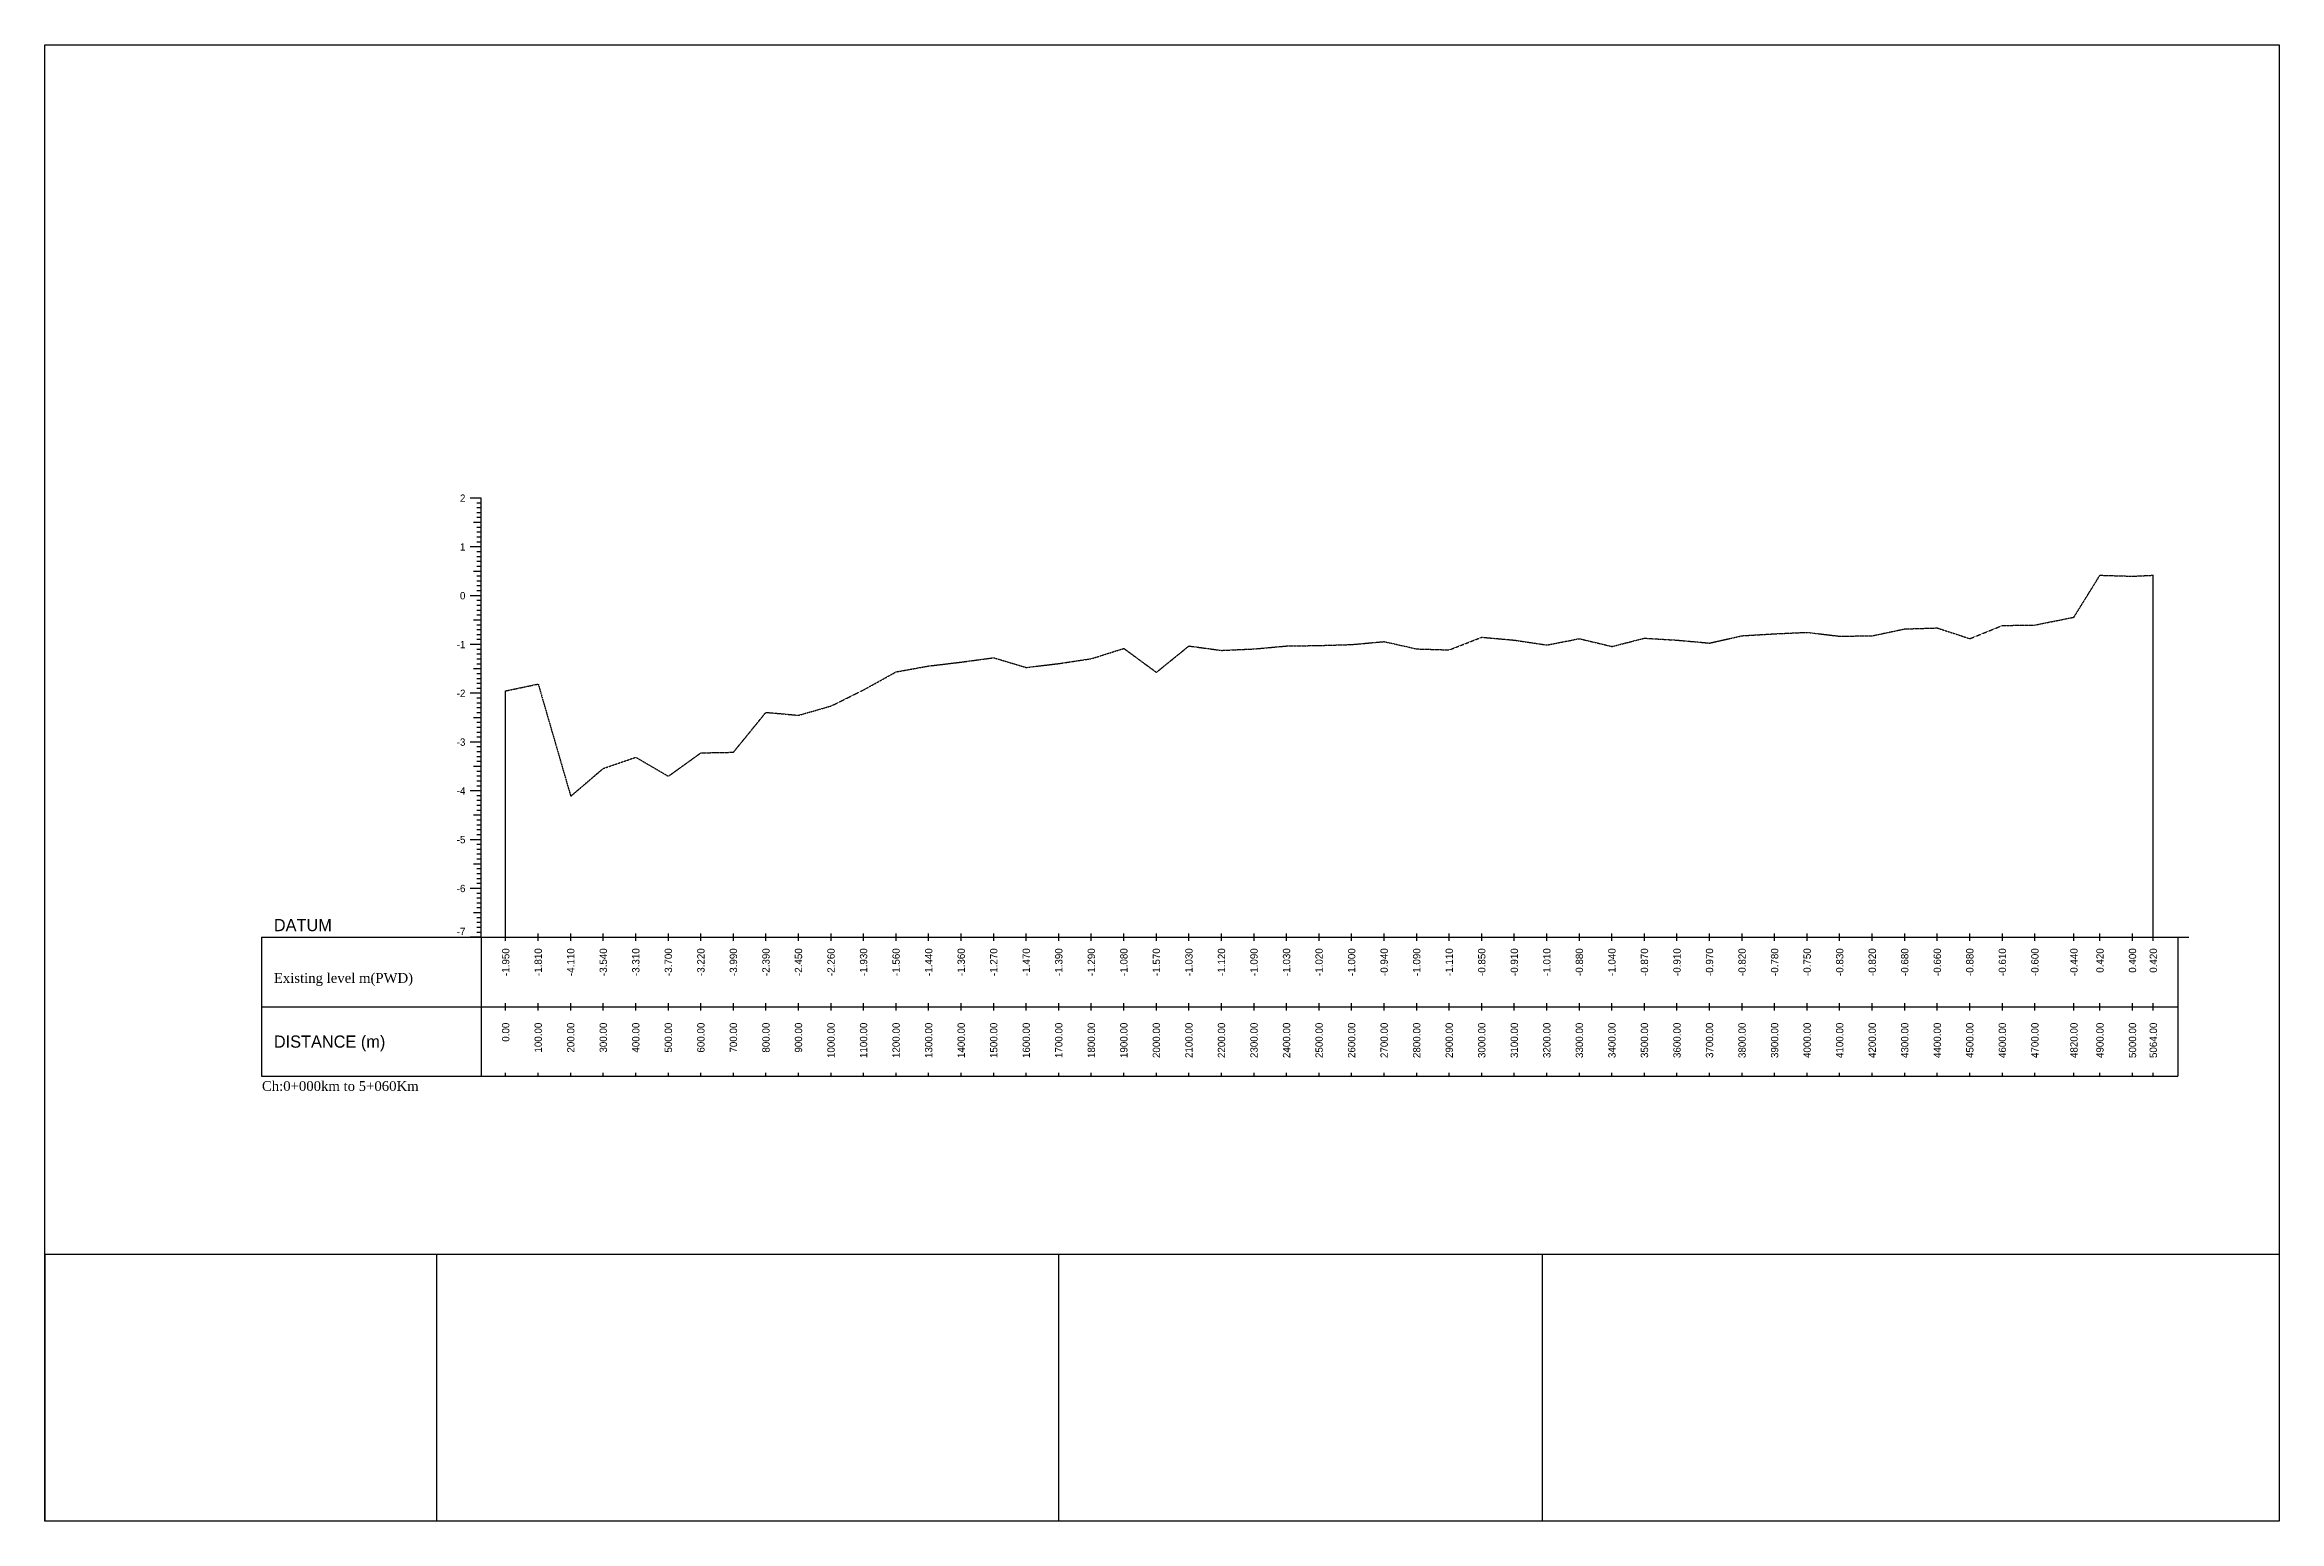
# Model space of a CAD drawing. Header units: inches. Extents: x -6195 to 673, y -1074 to 9484.
# Drawn here: x -6195 to 673, y 4944 to 9484 of the extents above; entities that cross this region are included whole.
import ezdxf
from ezdxf.enums import TextEntityAlignment as Align

# ---------------------------------------------------------------- set-up
doc = ezdxf.new("R2010")
doc.units = ezdxf.units.IN
doc.header["$MEASUREMENT"] = 0
doc.linetypes.add('HIDDEN', pattern=[0.375, 0.25, -0.125])
doc.layers.add('CS_Drawing', color=7, linetype='Continuous')
doc.layers.add('GL', color=3, linetype='HIDDEN')
doc.styles.add('romans', font='romans.shx')

msp = doc.modelspace()

# ---------------------------------------------------------------- linework, layer by layer
msp.add_lwpolyline([(-6195.1, 9484.1), (672.9, 9484.1), (672.9, 4944.5), (-6195.1, 4944.5)], close=True)
for points in [[(-6195.1, 5766.2), (672.9, 5766.2)], [(-6195.1, 5766.2), (-6195.1, 4944.5)], [(-4991.3, 5766.2), (-4991.3, 4944.5)], [(-3079.6, 5766.2), (-3079.6, 4944.5)], [(-1592.7, 5766.2), (-1592.7, 4944.5)]]:
    msp.add_lwpolyline(points)
at = {"layer": 'CS_Drawing'}
for p, q in [((-4853.3, 8090), (-4887, 8090)), ((-4853.3, 8090), (-4876.9, 8090)), ((-4853.3, 8090), (-4866.8, 8090)), ((-4853.3, 8075), (-4866.8, 8075)), ((-4853.3, 8060), (-4866.8, 8060)), ((-4853.3, 8045), (-4866.8, 8045)), ((-4853.3, 6740), (-4853.3, 8090)), ((-4853.3, 8015), (-4876.9, 8015)), ((-4853.3, 8030), (-4866.8, 8030)), ((-4853.3, 8015), (-4866.8, 8015)), ((-4853.3, 8000), (-4866.8, 8000)), ((-4853.3, 7985), (-4866.8, 7985)), ((-4853.3, 7970), (-4866.8, 7970)), ((-4853.3, 7940), (-4887, 7940)), ((-4853.3, 7940), (-4876.9, 7940)), ((-4853.3, 7955), (-4866.8, 7955)), ((-4853.3, 7940), (-4866.8, 7940)), ((-4853.3, 7925), (-4866.8, 7925)), ((-4853.3, 7910), (-4866.8, 7910)), ((-4853.3, 7865), (-4876.9, 7865)), ((-4853.3, 7895), (-4866.8, 7895)), ((-4853.3, 7880), (-4866.8, 7880)), ((-4853.3, 7865), (-4866.8, 7865)), ((-4853.3, 7850), (-4866.8, 7850)), ((-4853.3, 7835), (-4866.8, 7835)), ((285.7, 6740), (285.7, 7853)), ((-4853.3, 7790), (-4887, 7790)), ((-4853.3, 7790), (-4876.9, 7790)), ((-4853.3, 7820), (-4866.8, 7820)), ((-4853.3, 7805), (-4866.8, 7805)), ((-4853.3, 7790), (-4866.8, 7790)), ((-4853.3, 7775), (-4866.8, 7775)), ((-4853.3, 7715), (-4876.9, 7715)), ((-4853.3, 7760), (-4866.8, 7760)), ((-4853.3, 7745), (-4866.8, 7745)), ((-4853.3, 7730), (-4866.8, 7730)), ((-4853.3, 7715), (-4866.8, 7715)), ((-4853.3, 7700), (-4866.8, 7700)), ((-4853.3, 7640), (-4887, 7640)), ((-4853.3, 7640), (-4876.9, 7640)), ((-4853.3, 7685), (-4866.8, 7685)), ((-4853.3, 7670), (-4866.8, 7670)), ((-4853.3, 7655), (-4866.8, 7655)), ((-4853.3, 7640), (-4866.8, 7640)), ((-4853.3, 7625), (-4866.8, 7625)), ((-4853.3, 7565), (-4876.9, 7565)), ((-4853.3, 7610), (-4866.8, 7610)), ((-4853.3, 7595), (-4866.8, 7595)), ((-4853.3, 7580), (-4866.8, 7580)), ((-4853.3, 7565), (-4866.8, 7565)), ((-4853.3, 7490), (-4887, 7490)), ((-4853.3, 7490), (-4876.9, 7490)), ((-4853.3, 7550), (-4866.8, 7550)), ((-4853.3, 7535), (-4866.8, 7535)), ((-4853.3, 7520), (-4866.8, 7520)), ((-4853.3, 7505), (-4866.8, 7505)), ((-4853.3, 7490), (-4866.8, 7490)), ((-4778.3, 6740), (-4778.3, 7497.5)), ((-4853.3, 7475), (-4866.8, 7475)), ((-4853.3, 7460), (-4866.8, 7460)), ((-4853.3, 7445), (-4866.8, 7445)), ((-4853.3, 7430), (-4866.8, 7430)), ((-4853.3, 7415), (-4876.9, 7415)), ((-4853.3, 7415), (-4866.8, 7415)), ((-4853.3, 7400), (-4866.8, 7400)), ((-4853.3, 7385), (-4866.8, 7385)), ((-4853.3, 7370), (-4866.8, 7370)), ((-4853.3, 7355), (-4866.8, 7355)), ((-4853.3, 7340), (-4887, 7340)), ((-4853.3, 7340), (-4876.9, 7340)), ((-4853.3, 7340), (-4866.8, 7340)), ((-4853.3, 7325), (-4866.8, 7325)), ((-4853.3, 7310), (-4866.8, 7310)), ((-4853.3, 7295), (-4866.8, 7295)), ((-4853.3, 7265), (-4876.9, 7265)), ((-4853.3, 7280), (-4866.8, 7280)), ((-4853.3, 7265), (-4866.8, 7265)), ((-4853.3, 7250), (-4866.8, 7250)), ((-4853.3, 7235), (-4866.8, 7235)), ((-4853.3, 7220), (-4866.8, 7220)), ((-4853.3, 7190), (-4887, 7190)), ((-4853.3, 7190), (-4876.9, 7190)), ((-4853.3, 7205), (-4866.8, 7205)), ((-4853.3, 7190), (-4866.8, 7190)), ((-4853.3, 7175), (-4866.8, 7175)), ((-4853.3, 7160), (-4866.8, 7160)), ((-4853.3, 7145), (-4866.8, 7145)), ((-4853.3, 7115), (-4876.9, 7115)), ((-4853.3, 7130), (-4866.8, 7130)), ((-4853.3, 7115), (-4866.8, 7115)), ((-4853.3, 7100), (-4866.8, 7100)), ((-4853.3, 7085), (-4866.8, 7085)), ((-4853.3, 7040), (-4887, 7040)), ((-4853.3, 7040), (-4876.9, 7040)), ((-4853.3, 7070), (-4866.8, 7070)), ((-4853.3, 7055), (-4866.8, 7055)), ((-4853.3, 7040), (-4866.8, 7040)), ((-4853.3, 7025), (-4866.8, 7025)), ((-4853.3, 7010), (-4866.8, 7010)), ((-4853.3, 6965), (-4876.9, 6965)), ((-4853.3, 6995), (-4866.8, 6995)), ((-4853.3, 6980), (-4866.8, 6980)), ((-4853.3, 6965), (-4866.8, 6965)), ((-4853.3, 6950), (-4866.8, 6950)), ((-4853.3, 6890), (-4887, 6890)), ((-4853.3, 6890), (-4876.9, 6890)), ((-4853.3, 6935), (-4866.8, 6935)), ((-4853.3, 6920), (-4866.8, 6920)), ((-4853.3, 6905), (-4866.8, 6905)), ((-4853.3, 6890), (-4866.8, 6890)), ((-4853.3, 6875), (-4866.8, 6875)), ((-4853.3, 6815), (-4876.9, 6815)), ((-4853.3, 6860), (-4866.8, 6860)), ((-4853.3, 6845), (-4866.8, 6845)), ((-4853.3, 6830), (-4866.8, 6830)), ((-4853.3, 6815), (-4866.8, 6815)), ((-4853.3, 6800), (-4866.8, 6800)), ((-5528.3, 6740), (-4853.3, 6740)), ((-5528.3, 6740), (-5528.3, 6312.5)), ((-4853.3, 6740), (-4887, 6740)), ((-4853.3, 6740), (-4876.9, 6740)), ((-4853.3, 6785), (-4866.8, 6785)), ((-4853.3, 6770), (-4866.8, 6770)), ((-4853.3, 6755), (-4866.8, 6755)), ((-4853.3, 6740), (-4866.8, 6740)), ((-4853.3, 6740), (360.7, 6740)), ((-4853.3, 6740), (-4853.3, 6312.5)), ((-4778.3, 6728.7), (-4778.3, 6751.2)), ((-4678.3, 6728.7), (-4678.3, 6751.2)), ((-4578.3, 6728.7), (-4578.3, 6751.2)), ((-4478.3, 6728.7), (-4478.3, 6751.2)), ((-4378.3, 6728.7), (-4378.3, 6751.2)), ((-4278.3, 6728.7), (-4278.3, 6751.2)), ((-4178.3, 6728.7), (-4178.3, 6751.2)), ((-4078.3, 6728.7), (-4078.3, 6751.2)), ((-3978.3, 6728.7), (-3978.3, 6751.2)), ((-3878.3, 6728.7), (-3878.3, 6751.2)), ((-3778.3, 6728.7), (-3778.3, 6751.2)), ((-3678.3, 6728.7), (-3678.3, 6751.2)), ((-3578.3, 6728.7), (-3578.3, 6751.2)), ((-3478.3, 6728.7), (-3478.3, 6751.2)), ((-3378.3, 6728.7), (-3378.3, 6751.2)), ((-3278.3, 6728.7), (-3278.3, 6751.2)), ((-3178.3, 6728.7), (-3178.3, 6751.2)), ((-3078.3, 6728.7), (-3078.3, 6751.2)), ((-2978.3, 6728.7), (-2978.3, 6751.2)), ((-2878.3, 6728.7), (-2878.3, 6751.2)), ((-2778.3, 6728.7), (-2778.3, 6751.2)), ((-2678.3, 6728.7), (-2678.3, 6751.2)), ((-2578.3, 6728.7), (-2578.3, 6751.2)), ((-2478.3, 6728.7), (-2478.3, 6751.2)), ((-2378.3, 6728.7), (-2378.3, 6751.2)), ((-2278.3, 6728.7), (-2278.3, 6751.2)), ((-2178.3, 6728.7), (-2178.3, 6751.2)), ((-2078.3, 6728.7), (-2078.3, 6751.2)), ((-1978.3, 6728.7), (-1978.3, 6751.2)), ((-1878.3, 6728.7), (-1878.3, 6751.2)), ((-1778.3, 6728.7), (-1778.3, 6751.2)), ((-1678.3, 6728.7), (-1678.3, 6751.2)), ((-1578.3, 6728.7), (-1578.3, 6751.2)), ((-1478.3, 6728.7), (-1478.3, 6751.2)), ((-1378.3, 6728.7), (-1378.3, 6751.2)), ((-1278.3, 6728.7), (-1278.3, 6751.2)), ((-1178.3, 6728.7), (-1178.3, 6751.2)), ((-1078.3, 6728.7), (-1078.3, 6751.2)), ((-978.3, 6728.7), (-978.3, 6751.2)), ((-878.3, 6728.7), (-878.3, 6751.2)), ((-778.3, 6728.7), (-778.3, 6751.2)), ((-678.3, 6728.7), (-678.3, 6751.2)), ((-578.3, 6728.7), (-578.3, 6751.2)), ((-478.3, 6728.7), (-478.3, 6751.2)), ((-378.3, 6728.7), (-378.3, 6751.2)), ((-278.3, 6728.7), (-278.3, 6751.2)), ((-178.3, 6728.7), (-178.3, 6751.2)), ((-78.3, 6728.7), (-78.3, 6751.2)), ((41.7, 6728.7), (41.7, 6751.2)), ((121.7, 6728.7), (121.7, 6751.2)), ((221.7, 6728.7), (221.7, 6751.2)), ((285.7, 6728.7), (285.7, 6751.2)), ((360.7, 6740), (394.5, 6740)), ((360.7, 6740), (384.4, 6740)), ((360.7, 6740), (374.2, 6740)), ((360.7, 6740), (360.7, 6312.5)), ((-5528.3, 6526.2), (-4853.3, 6526.2)), ((-4853.3, 6526.2), (360.7, 6526.2)), ((-4853.3, 6526.2), (360.7, 6526.2)), ((-4778.3, 6515), (-4778.3, 6537.5)), ((-4678.3, 6515), (-4678.3, 6537.5)), ((-4578.3, 6515), (-4578.3, 6537.5)), ((-4478.3, 6515), (-4478.3, 6537.5)), ((-4378.3, 6515), (-4378.3, 6537.5)), ((-4278.3, 6515), (-4278.3, 6537.5)), ((-4178.3, 6515), (-4178.3, 6537.5)), ((-4078.3, 6515), (-4078.3, 6537.5)), ((-3978.3, 6515), (-3978.3, 6537.5)), ((-3878.3, 6515), (-3878.3, 6537.5)), ((-3778.3, 6515), (-3778.3, 6537.5)), ((-3678.3, 6515), (-3678.3, 6537.5)), ((-3578.3, 6515), (-3578.3, 6537.5)), ((-3478.3, 6515), (-3478.3, 6537.5)), ((-3378.3, 6515), (-3378.3, 6537.5)), ((-3278.3, 6515), (-3278.3, 6537.5)), ((-3178.3, 6515), (-3178.3, 6537.5)), ((-3078.3, 6515), (-3078.3, 6537.5)), ((-2978.3, 6515), (-2978.3, 6537.5)), ((-2878.3, 6515), (-2878.3, 6537.5)), ((-2778.3, 6515), (-2778.3, 6537.5)), ((-2678.3, 6515), (-2678.3, 6537.5)), ((-2578.3, 6515), (-2578.3, 6537.5)), ((-2478.3, 6515), (-2478.3, 6537.5)), ((-2378.3, 6515), (-2378.3, 6537.5)), ((-2278.3, 6515), (-2278.3, 6537.5)), ((-2178.3, 6515), (-2178.3, 6537.5)), ((-2078.3, 6515), (-2078.3, 6537.5)), ((-1978.3, 6515), (-1978.3, 6537.5)), ((-1878.3, 6515), (-1878.3, 6537.5)), ((-1778.3, 6515), (-1778.3, 6537.5)), ((-1678.3, 6515), (-1678.3, 6537.5)), ((-1578.3, 6515), (-1578.3, 6537.5)), ((-1478.3, 6515), (-1478.3, 6537.5)), ((-1378.3, 6515), (-1378.3, 6537.5)), ((-1278.3, 6515), (-1278.3, 6537.5)), ((-1178.3, 6515), (-1178.3, 6537.5)), ((-1078.3, 6515), (-1078.3, 6537.5)), ((-978.3, 6515), (-978.3, 6537.5)), ((-878.3, 6515), (-878.3, 6537.5)), ((-778.3, 6515), (-778.3, 6537.5)), ((-678.3, 6515), (-678.3, 6537.5)), ((-578.3, 6515), (-578.3, 6537.5)), ((-478.3, 6515), (-478.3, 6537.5)), ((-378.3, 6515), (-378.3, 6537.5)), ((-278.3, 6515), (-278.3, 6537.5)), ((-178.3, 6515), (-178.3, 6537.5)), ((-78.3, 6515), (-78.3, 6537.5)), ((41.7, 6515), (41.7, 6537.5)), ((121.7, 6515), (121.7, 6537.5)), ((221.7, 6515), (221.7, 6537.5)), ((285.7, 6515), (285.7, 6537.5)), ((-4778.3, 6312.5), (-4778.3, 6323.7)), ((-4678.3, 6312.5), (-4678.3, 6323.7)), ((-4578.3, 6312.5), (-4578.3, 6323.7)), ((-4478.3, 6312.5), (-4478.3, 6323.7)), ((-4378.3, 6312.5), (-4378.3, 6323.7)), ((-4278.3, 6312.5), (-4278.3, 6323.7)), ((-4178.3, 6312.5), (-4178.3, 6323.7)), ((-4078.3, 6312.5), (-4078.3, 6323.7)), ((-3978.3, 6312.5), (-3978.3, 6323.7)), ((-3878.3, 6312.5), (-3878.3, 6323.7)), ((-3778.3, 6312.5), (-3778.3, 6323.7)), ((-3678.3, 6312.5), (-3678.3, 6323.7)), ((-3578.3, 6312.5), (-3578.3, 6323.7)), ((-3478.3, 6312.5), (-3478.3, 6323.7)), ((-3378.3, 6312.5), (-3378.3, 6323.7)), ((-3278.3, 6312.5), (-3278.3, 6323.7)), ((-3178.3, 6312.5), (-3178.3, 6323.7)), ((-3078.3, 6312.5), (-3078.3, 6323.7)), ((-2978.3, 6312.5), (-2978.3, 6323.7)), ((-2878.3, 6312.5), (-2878.3, 6323.7)), ((-2778.3, 6312.5), (-2778.3, 6323.7)), ((-2678.3, 6312.5), (-2678.3, 6323.7)), ((-2578.3, 6312.5), (-2578.3, 6323.7)), ((-2478.3, 6312.5), (-2478.3, 6323.7)), ((-2378.3, 6312.5), (-2378.3, 6323.7)), ((-2278.3, 6312.5), (-2278.3, 6323.7)), ((-2178.3, 6312.5), (-2178.3, 6323.7)), ((-2078.3, 6312.5), (-2078.3, 6323.7)), ((-1978.3, 6312.5), (-1978.3, 6323.7)), ((-1878.3, 6312.5), (-1878.3, 6323.7)), ((-1778.3, 6312.5), (-1778.3, 6323.7)), ((-1678.3, 6312.5), (-1678.3, 6323.7)), ((-1578.3, 6312.5), (-1578.3, 6323.7)), ((-1478.3, 6312.5), (-1478.3, 6323.7)), ((-1378.3, 6312.5), (-1378.3, 6323.7)), ((-1278.3, 6312.5), (-1278.3, 6323.7)), ((-1178.3, 6312.5), (-1178.3, 6323.7)), ((-1078.3, 6312.5), (-1078.3, 6323.7)), ((-978.3, 6312.5), (-978.3, 6323.7)), ((-878.3, 6312.5), (-878.3, 6323.7)), ((-778.3, 6312.5), (-778.3, 6323.7)), ((-678.3, 6312.5), (-678.3, 6323.7)), ((-578.3, 6312.5), (-578.3, 6323.7)), ((-478.3, 6312.5), (-478.3, 6323.7)), ((-378.3, 6312.5), (-378.3, 6323.7)), ((-278.3, 6312.5), (-278.3, 6323.7)), ((-178.3, 6312.5), (-178.3, 6323.7)), ((-78.3, 6312.5), (-78.3, 6323.7)), ((41.7, 6312.5), (41.7, 6323.7)), ((121.7, 6312.5), (121.7, 6323.7)), ((221.7, 6312.5), (221.7, 6323.7)), ((285.7, 6312.5), (285.7, 6323.7)), ((-5528.3, 6312.5), (-4853.3, 6312.5)), ((-4853.3, 6312.5), (360.7, 6312.5))]:
    msp.add_line(p, q, dxfattribs=at)
at = {"layer": 'GL', "color": 5}
msp.add_lwpolyline([(-4778.3, 7497.5), (-4678.3, 7518.5), (-4578.3, 7173.5), (-4478.3, 7259), (-4378.3, 7293.5), (-4278.3, 7235), (-4178.3, 7307), (-4078.3, 7308.8), (-3978.3, 7431.5), (-3878.3, 7422.5), (-3778.3, 7451), (-3678.3, 7500.5), (-3578.3, 7556), (-3478.3, 7574), (-3378.3, 7586), (-3278.3, 7599.5), (-3178.3, 7569.5), (-3078.3, 7581.5), (-2978.3, 7596.5), (-2878.3, 7628), (-2778.3, 7554.5), (-2678.3, 7635.5), (-2578.3, 7622), (-2478.3, 7626.5), (-2378.3, 7635.5), (-2278.3, 7637), (-2178.3, 7640), (-2078.3, 7649), (-1978.3, 7626.5), (-1878.3, 7623.5), (-1778.3, 7662.5), (-1678.3, 7653.5), (-1578.3, 7638.5), (-1478.3, 7658), (-1378.3, 7634), (-1278.3, 7659.5), (-1178.3, 7653.5), (-1078.3, 7644.5), (-978.3, 7667), (-878.3, 7673), (-778.3, 7677.5), (-678.3, 7665.5), (-578.3, 7667), (-478.3, 7688), (-378.3, 7691), (-278.3, 7658), (-178.3, 7698.5), (-78.3, 7700), (41.7, 7724), (121.7, 7853), (221.7, 7850), (285.7, 7853), (285.7, 7853)], dxfattribs=at)

# ---------------------------------------------------------------- texts
at = {"attachment_point": 1, "style": 'romans'}
for s, insert, char_height, width in [('{\\fTimes New Roman|b0|i0|c0|p18;Existing level m(PWD)}', (-5490.8, 6629.9), 30, 2650.542), ('{\\fTimes New Roman|b0|i0|c0|p18;Ch:0+000km to 5+060Km}', (-5527.4, 6297.7), 30, 2650.542), ('{\\fTimes New Roman|b0|i0|c0|p18;Ch:0+000Km to 5+060 Km}', (-5490.8, 6215), 0.25, 415.04)]:
    msp.add_mtext(s, dxfattribs=dict(at, insert=insert, char_height=char_height, width=width))
at = {"layer": 'CS_Drawing'}
for s, p in [('2', (-4902, 8090)), ('1', (-4902, 7940)), ('0', (-4902, 7790)), ('-1', (-4902, 7640)), ('-2', (-4902, 7490)), ('-3', (-4902, 7340)), ('-4', (-4902, 7190)), ('-5', (-4902, 7040)), ('-6', (-4902, 6890))]:
    msp.add_text(s, height=22.5, dxfattribs=at).set_placement(p, align=Align.MIDDLE_RIGHT)
for s, p in [('DATUM', (-5490.8, 6777.5)), ('DISTANCE (m)', (-5490.8, 6419.3))]:
    msp.add_text(s, height=37.5, dxfattribs=at).set_placement(p, align=Align.MIDDLE_LEFT)
msp.add_text('-7', height=22.5, dxfattribs=at).set_placement((-4902, 6746.7), align=Align.RIGHT)
for s, p in [('-1.950', (-4778.3, 6706.2)), ('-1.810', (-4678.3, 6706.2)), ('-4.110', (-4578.3, 6706.2)), ('-3.540', (-4478.3, 6706.2)), ('-3.310', (-4378.3, 6706.2)), ('-3.700', (-4278.3, 6706.2)), ('-3.220', (-4178.3, 6706.2)), ('-3.990', (-4078.3, 6706.2)), ('-2.390', (-3978.3, 6706.2)), ('-2.450', (-3878.3, 6706.2)), ('-2.260', (-3778.3, 6706.2)), ('-1.930', (-3678.3, 6706.2)), ('-1.560', (-3578.3, 6706.2)), ('-1.440', (-3478.3, 6706.2)), ('-1.360', (-3378.3, 6706.2)), ('-1.270', (-3278.3, 6706.2)), ('-1.470', (-3178.3, 6706.2)), ('-1.390', (-3078.3, 6706.2)), ('-1.290', (-2978.3, 6706.2)), ('-1.080', (-2878.3, 6706.2)), ('-1.570', (-2778.3, 6706.2)), ('-1.030', (-2678.3, 6706.2)), ('-1.120', (-2578.3, 6706.2)), ('-1.090', (-2478.3, 6706.2)), ('-1.030', (-2378.3, 6706.2)), ('-1.020', (-2278.3, 6706.2)), ('-1.000', (-2178.3, 6706.2)), ('-0.940', (-2078.3, 6706.2)), ('-1.090', (-1978.3, 6706.2)), ('-1.110', (-1878.3, 6706.2)), ('-0.850', (-1778.3, 6706.2)), ('-0.910', (-1678.3, 6706.2)), ('-1.010', (-1578.3, 6706.2)), ('-0.880', (-1478.3, 6706.2)), ('-1.040', (-1378.3, 6706.2)), ('-0.870', (-1278.3, 6706.2)), ('-0.910', (-1178.3, 6706.2)), ('-0.970', (-1078.3, 6706.2)), ('-0.820', (-978.3, 6706.2)), ('-0.780', (-878.3, 6706.2)), ('-0.750', (-778.3, 6706.2)), ('-0.830', (-678.3, 6706.2)), ('-0.820', (-578.3, 6706.2)), ('-0.680', (-478.3, 6706.2)), ('-0.660', (-378.3, 6706.2)), ('-0.880', (-278.3, 6706.2)), ('-0.610', (-178.3, 6706.2)), ('-0.600', (-78.3, 6706.2)), ('-0.440', (41.7, 6706.2)), ('0.420', (121.7, 6706.2)), ('0.400', (221.7, 6706.2)), ('0.420', (285.7, 6706.2)), ('0.00', (-4778.3, 6477.5)), ('100.00', (-4678.3, 6477.5)), ('200.00', (-4578.3, 6477.5)), ('300.00', (-4478.3, 6477.5)), ('400.00', (-4378.3, 6477.5)), ('500.00', (-4278.3, 6477.5)), ('600.00', (-4178.3, 6477.5)), ('700.00', (-4078.3, 6477.5)), ('800.00', (-3978.3, 6477.5)), ('900.00', (-3878.3, 6477.5)), ('1000.00', (-3778.3, 6477.5)), ('1100.00', (-3678.3, 6477.5)), ('1200.00', (-3578.3, 6477.5)), ('1300.00', (-3478.3, 6477.5)), ('1400.00', (-3378.3, 6477.5)), ('1500.00', (-3278.3, 6477.5)), ('1600.00', (-3178.3, 6477.5)), ('1700.00', (-3078.3, 6477.5)), ('1800.00', (-2978.3, 6477.5)), ('1900.00', (-2878.3, 6477.5)), ('2000.00', (-2778.3, 6477.5)), ('2100.00', (-2678.3, 6477.5)), ('2200.00', (-2578.3, 6477.5)), ('2300.00', (-2478.3, 6477.5)), ('2400.00', (-2378.3, 6477.5)), ('2500.00', (-2278.3, 6477.5)), ('2600.00', (-2178.3, 6477.5)), ('2700.00', (-2078.3, 6477.5)), ('2800.00', (-1978.3, 6477.5)), ('2900.00', (-1878.3, 6477.5)), ('3000.00', (-1778.3, 6477.5)), ('3100.00', (-1678.3, 6477.5)), ('3200.00', (-1578.3, 6477.5)), ('3300.00', (-1478.3, 6477.5)), ('3400.00', (-1378.3, 6477.5)), ('3500.00', (-1278.3, 6477.5)), ('3600.00', (-1178.3, 6477.5)), ('3700.00', (-1078.3, 6477.5)), ('3800.00', (-978.3, 6477.5)), ('3900.00', (-878.3, 6477.5)), ('4000.00', (-778.3, 6477.5)), ('4100.00', (-678.3, 6477.5)), ('4200.00', (-578.3, 6477.5)), ('4300.00', (-478.3, 6477.5)), ('4400.00', (-378.3, 6477.5)), ('4500.00', (-278.3, 6477.5)), ('4600.00', (-178.3, 6477.5)), ('4700.00', (-78.3, 6477.5)), ('4820.00', (41.7, 6477.5)), ('4900.00', (121.7, 6477.5)), ('5000.00', (221.7, 6477.5)), ('5064.00', (285.7, 6477.5))]:
    msp.add_text(s, height=22.5, rotation=90, dxfattribs=at).set_placement(p, align=Align.MIDDLE_RIGHT)

doc.saveas('drawing.dxf')
